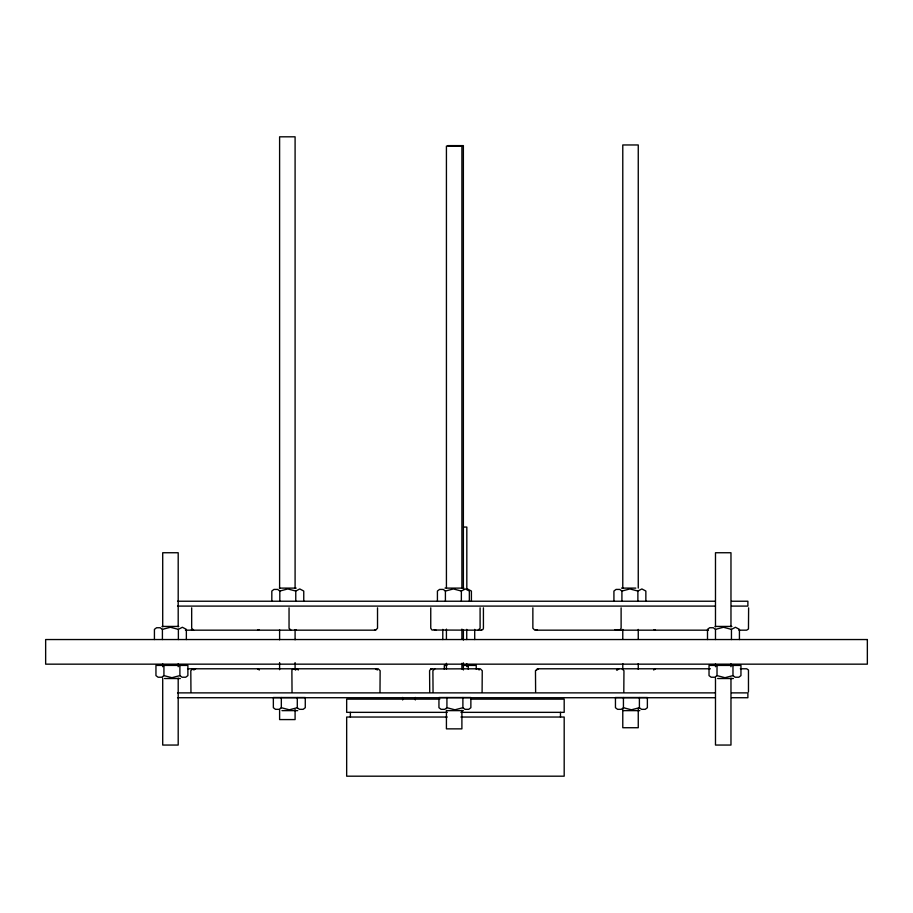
<?xml version="1.0" encoding="UTF-8"?>
<svg xmlns="http://www.w3.org/2000/svg" width="913" height="913" viewBox="0 0 913 913"><rect width="100%" height="100%" fill="white"/><g stroke="black" fill="none" stroke-linecap="round" stroke-linejoin="round"><path stroke-width="1.37" d="M623.807 691.871L623.956 670.724L622.027 668.784M379.991 691.871L380.139 670.724L378.21 668.784L187.542 668.784M482.098 691.871L482.247 670.724L480.306 668.784L430.776 668.932L429.578 670.724L429.726 691.871M748.466 691.871L748.466 669.982L746.674 668.784L740.306 668.784M193.796 669.982L195.565 668.784M536.639 669.982L538.408 668.784M616.503 669.982L618.284 668.784M617.279 669.982L619.06 668.784M653.651 669.982L655.443 668.784M178.377 639.545L178.377 629.365L182.36 627.265L186.355 629.365L186.355 639.545M163.929 665.417L163.929 675.609L161.795 677.229L158.086 677.229L155.952 675.609L155.952 665.417L187.884 665.417L187.884 675.609L185.738 677.229L182.041 677.229L179.895 675.609L179.895 665.417M295.766 601.233L295.766 591.042L299.761 588.942L303.755 591.042L303.755 601.233M281.33 697.521L281.33 707.712L279.195 709.333L275.486 709.333L273.352 707.712L273.352 697.521L305.273 697.521L305.273 707.712L303.139 709.333L299.43 709.333L297.296 707.712L297.296 697.521M461.362 601.233L461.362 591.042L465.356 588.942L469.35 591.042L469.35 601.233M446.925 697.521L446.925 707.712L444.791 709.333L441.082 709.333L438.948 707.712L438.948 697.521L470.868 697.521L470.868 707.712L468.734 709.333L465.025 709.333L462.891 707.712L462.891 697.521M637.879 601.233L637.879 591.042L641.862 588.942L645.856 591.042L645.856 601.233M623.431 697.521L623.431 707.712L621.297 709.333L617.587 709.333L615.453 707.712L615.453 697.521L647.374 697.521L647.374 707.712L645.24 709.333L641.531 709.333L639.397 707.712L639.397 697.521M731.45 639.545L731.45 629.365L735.444 627.265L739.427 629.365L739.427 639.545M717.013 665.417L717.013 675.609L714.868 677.229L711.17 677.229L709.024 675.609L709.024 665.417L740.957 665.417L740.957 675.609L738.822 677.229L735.113 677.229L732.979 675.609L732.979 665.417M296.086 629.605L294.716 630.175M375.951 629.605L374.592 630.175M623.396 629.605L622.027 630.175M294.671 630.027L295.298 629.605M258.927 629.605L257.557 630.175M481.117 630.175L482.851 629.605L483.422 628.235L483.422 607.841M154.423 639.545L154.423 629.365L156.568 627.745L160.266 627.745L162.411 629.365L170.389 627.265L178.377 629.365M271.823 601.233L271.823 591.042L273.968 589.421L277.666 589.421L279.812 591.042L287.789 588.942L295.766 591.042M179.895 675.609L171.918 677.708L163.929 675.609M437.418 601.233L437.418 591.042L439.564 589.421L443.262 589.421L445.407 591.042L453.384 588.942L461.362 591.042M297.296 707.712L289.318 709.8L281.33 707.712M613.924 601.233L613.924 591.042L616.07 589.421L619.767 589.421L621.913 591.042L629.89 588.942L637.879 591.042M462.891 707.712L454.914 709.8L446.925 707.712M707.507 639.545L707.507 629.365L709.641 627.745L713.35 627.745L715.484 629.365L723.473 627.265L731.45 629.365M639.397 707.712L631.419 709.8L623.431 707.712M732.979 675.609L724.99 677.708L717.013 675.609M192.734 668.784L190.806 670.724L190.954 691.871M478.15 630.175L480.101 628.235L480.101 607.841M431.883 668.784L430.776 668.932M434.85 668.784L432.899 670.724L433.047 691.871M447.895 145.624L463.37 145.624L463.37 588.748M463.53 527.063L466.817 527.063L466.817 588.314M279.389 588.109L296.189 588.109M444.985 588.109L463.838 588.109M621.491 588.109L635.825 588.109M177.556 601.233L714.719 601.233M731.678 601.233L747.884 601.233L747.884 606.095L731.678 606.095M177.556 606.095L714.719 606.095M161.989 626.432L178.788 626.432M715.073 626.432L731.872 626.432M434.28 629.605L435.284 630.027M185.43 630.175L375.597 630.175L377.526 628.235L377.526 607.841M481.482 630.175L431.952 630.027L430.753 628.235L430.753 607.841M708.488 630.175L534.79 630.175L532.861 628.235L532.861 607.841M738.891 630.175L746.674 630.175L748.466 628.977L748.614 607.841M446.971 665.417L444.311 665.417L444.311 669.24M462.937 665.417L476.244 665.417L476.244 669.24M710.382 668.784L537.403 668.784L535.475 670.724L535.623 691.871M164.568 678.53L180.318 678.53M717.652 678.53L733.39 678.53M177.556 692.876L714.719 692.876M731.678 692.876L747.884 692.876L747.884 697.726L731.678 697.726M177.556 697.726L714.719 697.726M439.838 699.13L346.666 699.13L346.666 712.345L447.199 712.345M471.017 699.13L564.188 699.13L564.188 712.345L460.917 712.345M281.969 710.634L297.718 710.634M446.503 710.634L463.313 710.634M623.317 710.634L639.819 710.634M447.199 717.036L346.666 717.036L346.666 776.187L564.188 776.187L564.188 717.036L460.917 717.036M655.443 630.175L654.073 629.605M434.919 630.027L436.026 630.175M257.557 668.784L259.349 669.982M616.412 630.175L615.054 629.605M537.403 630.175L536.045 629.605M290.973 630.175L289.044 628.235L289.044 607.841M193.602 630.175L191.673 628.235L191.673 607.841M192.734 630.175L191.365 629.605M375.597 668.784L377.377 669.982M296.588 668.784L298.368 669.982M467.41 588.942L471.405 591.042L471.405 601.233M478.081 668.932L479.142 669.982M617.702 629.605L619.927 630.027L621.114 628.235L621.114 607.841M295.721 669.982C294.99 668.076 291.818 668.658 291.886 670.724L292.034 691.871M730.971 626.809L730.971 552.742L715.484 552.742L715.484 626.809M730.971 663.854L730.971 666.707M730.971 678.097L730.971 745.054L715.484 745.054L715.484 678.097M715.484 629.365L715.484 639.545M715.484 663.854L715.484 666.707M638.255 588.098L638.255 144.962L622.78 144.962L622.78 588.098M638.255 629.422L638.255 639.385M638.255 663.614L638.255 669.309M638.255 709.207L638.255 727.729L622.78 727.729L622.78 709.207M622.78 629.422L622.78 639.385M622.78 663.614L622.78 669.309M621.913 591.042L621.913 601.233M560.479 712.345L560.479 717.036M474.714 629.365L474.714 639.545M468.255 665.417L468.255 669.24M466.737 629.365L466.737 639.545M466.817 663.819L466.817 666.661M463.37 630.073L463.37 640.047M463.37 662.838L463.37 669.971M461.898 587.801L461.898 146.091L446.423 146.091L446.423 587.801M461.898 629.114L461.898 639.089M461.898 663.317L461.898 669.012M461.898 710.337L461.898 728.859L446.423 728.859L446.423 710.337M446.423 629.114L446.423 639.089M446.423 663.317L446.423 669.012M445.407 591.042L445.407 601.233M442.794 629.365L442.794 639.545M415.324 697.441L415.324 699.951M402.667 697.441L402.667 699.951M350.375 712.345L350.375 717.036M295.093 588.497L295.093 136.813L279.606 136.813L279.606 588.497M295.093 629.822L295.093 639.785M295.093 662.587L295.093 669.708M295.093 709.606L295.093 719.581L279.606 719.581L279.606 709.606M279.812 591.042L279.812 601.233M279.606 629.822L279.606 639.785M279.606 662.587L279.606 669.708M178.195 626.809L178.195 552.742L162.708 552.742L162.708 626.809M178.195 663.854L178.195 666.707M178.195 678.097L178.195 745.054L162.708 745.054L162.708 678.097M162.708 663.854L162.708 666.707M162.411 629.365L162.411 639.545M867.35 639.545L45.65 639.545L45.65 664.162L867.35 664.162L867.35 639.545"/></g></svg>
